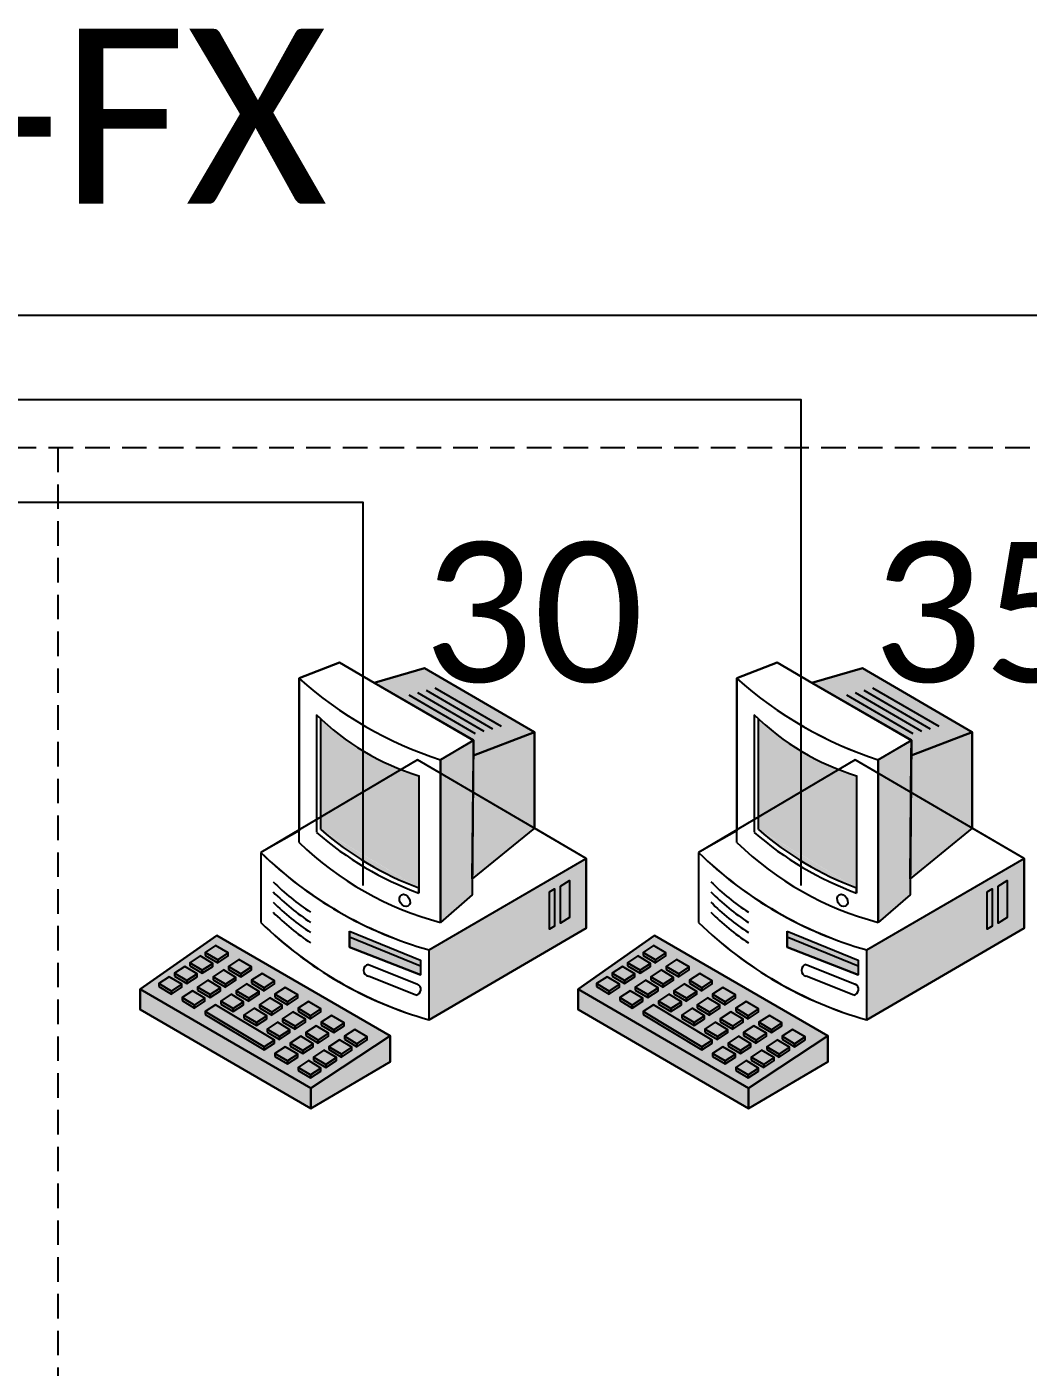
# Model space of a CAD drawing. Extents: x 1 to 296, y 20 to 201.
# Drawn here: x 241.53 to 256.69, y 131.08 to 151.37 of the extents above; entities that cross this region are included whole.
import ezdxf

# ---------------------------------------------------------------- set-up
doc = ezdxf.new("R2010")
doc.units = 0
doc.header["$LTSCALE"] = 2.97
doc.header["$MEASUREMENT"] = 0
doc.linetypes.add('HIDDEN2', pattern=[0.1875, 0.125, -0.0625])
doc.layers.get('0').update_dxf_attribs({"linetype": 'CONTINUOUS'})
doc.layers.add('CONNECTOR', color=7, linetype='CONTINUOUS')
doc.styles.get("Standard").update_dxf_attribs({"font": 'txt.shx'})

msp = doc.modelspace()

# ---------------------------------------------------------------- hatches: boundary and pattern name
for color, points in [(7, [(248.292, 140.339), (248.294, 140.57), (246.789, 141.442), (247.553, 141.662), (249.214, 140.695)]), (7, [(254.917, 140.339), (254.919, 140.57), (253.414, 141.442), (254.178, 141.662), (255.839, 140.695)]), (7, [(247.794, 137.814), (247.794, 140.277), (248.294, 140.57), (248.274, 138.232)]), (7, [(248.292, 140.339), (249.214, 140.695), (249.214, 139.243), (248.274, 138.474)]), (7, [(254.419, 137.814), (254.419, 140.277), (254.919, 140.57), (254.899, 138.232)]), (7, [(254.917, 140.339), (255.839, 140.695), (255.839, 139.243), (254.899, 138.474)]), (7, [(247.619, 137.398), (250, 138.782), (250, 137.726), (247.619, 136.341)]), (7, [(254.244, 137.398), (256.625, 138.782), (256.625, 137.726), (254.244, 136.341)]), (7, [(243.25, 136.803), (244.408, 137.616), (247.029, 136.099), (245.828, 135.305)]), (253, [(246.417, 137.682), (247.488, 137.243), (247.488, 137.023), (246.417, 137.441)]), (7, [(249.875, 136.803), (251.033, 137.616), (253.654, 136.099), (252.453, 135.305)]), (253, [(253.042, 137.682), (254.113, 137.243), (254.113, 137.023), (253.042, 137.441)]), (7, [(243.25, 136.803), (245.828, 135.305), (245.828, 135), (243.25, 136.495)]), (7, [(249.875, 136.803), (252.453, 135.305), (252.453, 135), (249.875, 136.495)]), (7, [(245.828, 135), (245.828, 135.305), (247.029, 136.099), (247.029, 135.704)]), (7, [(252.453, 135), (252.453, 135.305), (253.654, 136.099), (253.654, 135.704)])]:
    msp.add_hatch(color=color).paths.add_polyline_path(points)
h = msp.add_hatch(color=7)
edge = h.paths.add_edge_path()
edge.add_line((245.981, 139.219), (245.981, 140.893))
edge.add_line((245.981, 140.893), (245.915, 140.958))
edge.add_ellipse((248.555, 143.669), major_axis=(0.032, -3.796), ratio=0.993528, start_angle=315.0949, end_angle=342.7363)
edge.add_line((247.466, 140.035), (247.466, 138.258))
edge.add_line((247.466, 138.258), (247.466, 138.337))
edge.add_ellipse((249.104, 142.841), major_axis=(-0.122, -4.794), ratio=0.993528, start_angle=320.5053, end_angle=341.3574, ccw=False)
h = msp.add_hatch(color=7)
edge = h.paths.add_edge_path()
edge.add_line((252.606, 139.219), (252.606, 140.893))
edge.add_line((252.606, 140.893), (252.54, 140.958))
edge.add_ellipse((255.18, 143.669), major_axis=(0.032, -3.796), ratio=0.993528, start_angle=315.0949, end_angle=342.7363)
edge.add_line((254.091, 140.035), (254.091, 138.258))
edge.add_line((254.091, 138.258), (254.091, 138.337))
edge.add_ellipse((255.729, 142.841), major_axis=(-0.122, -4.794), ratio=0.993528, start_angle=320.5053, end_angle=341.3574, ccw=False)
h = msp.add_hatch(color=251)
h.paths.add_polyline_path([(249.607, 138.364), (249.743, 138.45), (249.743, 137.888), (249.607, 137.802)])
h.paths.add_polyline_path([(249.444, 138.276), (249.519, 138.32), (249.519, 137.758), (249.444, 137.714)])
h = msp.add_hatch(color=251)
h.paths.add_polyline_path([(256.232, 138.364), (256.368, 138.45), (256.368, 137.888), (256.232, 137.802)])
h.paths.add_polyline_path([(256.069, 138.276), (256.144, 138.32), (256.144, 137.758), (256.069, 137.714)])
h = msp.add_hatch(color=252)
h.paths.add_polyline_path([(244.233, 137.316), (244.422, 137.203), (244.422, 137.248), (244.233, 137.361)])
h.paths.add_polyline_path([(244.584, 137.104), (244.773, 136.992), (244.773, 137.037), (244.584, 137.149)])
h.paths.add_polyline_path([(244.935, 136.893), (245.124, 136.78), (245.124, 136.825), (244.935, 136.938)])
h.paths.add_polyline_path([(245.286, 136.681), (245.475, 136.569), (245.475, 136.614), (245.286, 136.726)])
h.paths.add_polyline_path([(245.637, 136.47), (245.826, 136.357), (245.826, 136.402), (245.637, 136.515)])
h.paths.add_polyline_path([(245.988, 136.258), (246.177, 136.146), (246.177, 136.191), (245.988, 136.303)])
h.paths.add_polyline_path([(244.422, 137.248), (244.422, 137.203), (244.579, 137.307), (244.579, 137.352)])
h.paths.add_polyline_path([(244.773, 137.037), (244.773, 136.992), (244.93, 137.095), (244.93, 137.14)])
h.paths.add_polyline_path([(245.124, 136.825), (245.124, 136.78), (245.281, 136.884), (245.281, 136.929)])
h.paths.add_polyline_path([(245.475, 136.614), (245.475, 136.569), (245.632, 136.672), (245.632, 136.717)])
h.paths.add_polyline_path([(245.826, 136.402), (245.826, 136.357), (245.983, 136.461), (245.983, 136.506)])
h.paths.add_polyline_path([(246.177, 136.191), (246.177, 136.146), (246.334, 136.249), (246.334, 136.294)])
h.paths.add_polyline_path([(246.339, 136.047), (246.528, 135.934), (246.528, 135.979), (246.339, 136.092)])
h.paths.add_polyline_path([(246.528, 135.979), (246.528, 135.934), (246.685, 136.038), (246.685, 136.083)])
h.paths.add_polyline_path([(243.999, 137.158), (244.188, 137.046), (244.188, 137.091), (243.999, 137.203)])
h.paths.add_polyline_path([(244.35, 136.947), (244.539, 136.834), (244.539, 136.879), (244.35, 136.992)])
h.paths.add_polyline_path([(244.701, 136.735), (244.89, 136.623), (244.89, 136.668), (244.701, 136.78)])
h.paths.add_polyline_path([(245.052, 136.524), (245.241, 136.411), (245.241, 136.456), (245.052, 136.569)])
h.paths.add_polyline_path([(245.403, 136.312), (245.592, 136.2), (245.592, 136.245), (245.403, 136.357)])
h.paths.add_polyline_path([(245.754, 136.101), (245.943, 135.988), (245.943, 136.033), (245.754, 136.146)])
h.paths.add_polyline_path([(244.188, 137.091), (244.188, 137.046), (244.345, 137.149), (244.345, 137.194)])
h.paths.add_polyline_path([(244.539, 136.879), (244.539, 136.834), (244.696, 136.938), (244.696, 136.983)])
h.paths.add_polyline_path([(244.89, 136.668), (244.89, 136.623), (245.047, 136.726), (245.047, 136.771)])
h.paths.add_polyline_path([(245.241, 136.456), (245.241, 136.411), (245.398, 136.515), (245.398, 136.56)])
h.paths.add_polyline_path([(245.592, 136.245), (245.592, 136.2), (245.749, 136.303), (245.749, 136.348)])
h.paths.add_polyline_path([(245.943, 136.033), (245.943, 135.988), (246.1, 136.092), (246.1, 136.137)])
h.paths.add_polyline_path([(246.105, 135.889), (246.294, 135.777), (246.294, 135.822), (246.105, 135.934)])
h.paths.add_polyline_path([(246.294, 135.822), (246.294, 135.777), (246.451, 135.88), (246.451, 135.925)])
h.paths.add_polyline_path([(243.765, 137.001), (243.954, 136.888), (243.954, 136.933), (243.765, 137.046)])
h.paths.add_polyline_path([(244.116, 136.789), (244.305, 136.677), (244.305, 136.722), (244.116, 136.834)])
h.paths.add_polyline_path([(244.467, 136.578), (244.656, 136.465), (244.656, 136.51), (244.467, 136.623)])
h.paths.add_polyline_path([(244.818, 136.366), (245.007, 136.254), (245.007, 136.299), (244.818, 136.411)])
h.paths.add_polyline_path([(245.169, 136.155), (245.358, 136.042), (245.358, 136.087), (245.169, 136.2)])
h.paths.add_polyline_path([(245.52, 135.943), (245.709, 135.831), (245.709, 135.876), (245.52, 135.988)])
h.paths.add_polyline_path([(243.954, 136.933), (243.954, 136.888), (244.111, 136.992), (244.111, 137.037)])
h.paths.add_polyline_path([(244.305, 136.722), (244.305, 136.677), (244.462, 136.78), (244.462, 136.825)])
h.paths.add_polyline_path([(244.656, 136.51), (244.656, 136.465), (244.813, 136.569), (244.813, 136.614)])
h.paths.add_polyline_path([(245.007, 136.299), (245.007, 136.254), (245.164, 136.357), (245.164, 136.402)])
h.paths.add_polyline_path([(245.358, 136.087), (245.358, 136.042), (245.515, 136.146), (245.515, 136.191)])
h.paths.add_polyline_path([(245.709, 135.876), (245.709, 135.831), (245.866, 135.934), (245.866, 135.979)])
h.paths.add_polyline_path([(245.871, 135.732), (246.06, 135.619), (246.06, 135.664), (245.871, 135.777)])
h.paths.add_polyline_path([(246.06, 135.664), (246.06, 135.619), (246.217, 135.723), (246.217, 135.768)])
h.paths.add_polyline_path([(243.531, 136.843), (243.72, 136.731), (243.72, 136.776), (243.531, 136.888)])
h.paths.add_polyline_path([(243.882, 136.632), (244.071, 136.519), (244.071, 136.564), (243.882, 136.677)])
h.paths.add_polyline_path([(244.233, 136.42), (245.124, 135.885), (245.124, 135.93), (244.233, 136.465)])
h.paths.add_polyline_path([(245.286, 135.786), (245.475, 135.673), (245.475, 135.718), (245.286, 135.831)])
h.paths.add_polyline_path([(243.72, 136.776), (243.72, 136.731), (243.877, 136.834), (243.877, 136.879)])
h.paths.add_polyline_path([(244.071, 136.564), (244.071, 136.519), (244.228, 136.623), (244.228, 136.668)])
h.paths.add_polyline_path([(245.124, 135.93), (245.124, 135.885), (245.281, 135.988), (245.281, 136.033)])
h.paths.add_polyline_path([(245.475, 135.718), (245.475, 135.673), (245.632, 135.777), (245.632, 135.822)])
h.paths.add_polyline_path([(245.637, 135.574), (245.826, 135.462), (245.826, 135.507), (245.637, 135.619)])
h.paths.add_polyline_path([(245.826, 135.507), (245.826, 135.462), (245.983, 135.565), (245.983, 135.61)])
h = msp.add_hatch(color=252)
h.paths.add_polyline_path([(250.858, 137.316), (251.047, 137.203), (251.047, 137.248), (250.858, 137.361)])
h.paths.add_polyline_path([(251.209, 137.104), (251.398, 136.992), (251.398, 137.037), (251.209, 137.149)])
h.paths.add_polyline_path([(251.56, 136.893), (251.749, 136.78), (251.749, 136.825), (251.56, 136.938)])
h.paths.add_polyline_path([(251.911, 136.681), (252.1, 136.569), (252.1, 136.614), (251.911, 136.726)])
h.paths.add_polyline_path([(252.262, 136.47), (252.451, 136.357), (252.451, 136.402), (252.262, 136.515)])
h.paths.add_polyline_path([(252.613, 136.258), (252.802, 136.146), (252.802, 136.191), (252.613, 136.303)])
h.paths.add_polyline_path([(251.047, 137.248), (251.047, 137.203), (251.204, 137.307), (251.204, 137.352)])
h.paths.add_polyline_path([(251.398, 137.037), (251.398, 136.992), (251.555, 137.095), (251.555, 137.14)])
h.paths.add_polyline_path([(251.749, 136.825), (251.749, 136.78), (251.906, 136.884), (251.906, 136.929)])
h.paths.add_polyline_path([(252.1, 136.614), (252.1, 136.569), (252.257, 136.672), (252.257, 136.717)])
h.paths.add_polyline_path([(252.451, 136.402), (252.451, 136.357), (252.608, 136.461), (252.608, 136.506)])
h.paths.add_polyline_path([(252.802, 136.191), (252.802, 136.146), (252.959, 136.249), (252.959, 136.294)])
h.paths.add_polyline_path([(252.964, 136.047), (253.153, 135.934), (253.153, 135.979), (252.964, 136.092)])
h.paths.add_polyline_path([(253.153, 135.979), (253.153, 135.934), (253.31, 136.038), (253.31, 136.083)])
h.paths.add_polyline_path([(250.624, 137.158), (250.813, 137.046), (250.813, 137.091), (250.624, 137.203)])
h.paths.add_polyline_path([(250.975, 136.947), (251.164, 136.834), (251.164, 136.879), (250.975, 136.992)])
h.paths.add_polyline_path([(251.326, 136.735), (251.515, 136.623), (251.515, 136.668), (251.326, 136.78)])
h.paths.add_polyline_path([(251.677, 136.524), (251.866, 136.411), (251.866, 136.456), (251.677, 136.569)])
h.paths.add_polyline_path([(252.028, 136.312), (252.217, 136.2), (252.217, 136.245), (252.028, 136.357)])
h.paths.add_polyline_path([(252.379, 136.101), (252.568, 135.988), (252.568, 136.033), (252.379, 136.146)])
h.paths.add_polyline_path([(250.813, 137.091), (250.813, 137.046), (250.97, 137.149), (250.97, 137.194)])
h.paths.add_polyline_path([(251.164, 136.879), (251.164, 136.834), (251.321, 136.938), (251.321, 136.983)])
h.paths.add_polyline_path([(251.515, 136.668), (251.515, 136.623), (251.672, 136.726), (251.672, 136.771)])
h.paths.add_polyline_path([(251.866, 136.456), (251.866, 136.411), (252.023, 136.515), (252.023, 136.56)])
h.paths.add_polyline_path([(252.217, 136.245), (252.217, 136.2), (252.374, 136.303), (252.374, 136.348)])
h.paths.add_polyline_path([(252.568, 136.033), (252.568, 135.988), (252.725, 136.092), (252.725, 136.137)])
h.paths.add_polyline_path([(252.73, 135.889), (252.919, 135.777), (252.919, 135.822), (252.73, 135.934)])
h.paths.add_polyline_path([(252.919, 135.822), (252.919, 135.777), (253.076, 135.88), (253.076, 135.925)])
h.paths.add_polyline_path([(250.39, 137.001), (250.579, 136.888), (250.579, 136.933), (250.39, 137.046)])
h.paths.add_polyline_path([(250.741, 136.789), (250.93, 136.677), (250.93, 136.722), (250.741, 136.834)])
h.paths.add_polyline_path([(251.092, 136.578), (251.281, 136.465), (251.281, 136.51), (251.092, 136.623)])
h.paths.add_polyline_path([(251.443, 136.366), (251.632, 136.254), (251.632, 136.299), (251.443, 136.411)])
h.paths.add_polyline_path([(251.794, 136.155), (251.983, 136.042), (251.983, 136.087), (251.794, 136.2)])
h.paths.add_polyline_path([(252.145, 135.943), (252.334, 135.831), (252.334, 135.876), (252.145, 135.988)])
h.paths.add_polyline_path([(250.579, 136.933), (250.579, 136.888), (250.736, 136.992), (250.736, 137.037)])
h.paths.add_polyline_path([(250.93, 136.722), (250.93, 136.677), (251.087, 136.78), (251.087, 136.825)])
h.paths.add_polyline_path([(251.281, 136.51), (251.281, 136.465), (251.438, 136.569), (251.438, 136.614)])
h.paths.add_polyline_path([(251.632, 136.299), (251.632, 136.254), (251.789, 136.357), (251.789, 136.402)])
h.paths.add_polyline_path([(251.983, 136.087), (251.983, 136.042), (252.14, 136.146), (252.14, 136.191)])
h.paths.add_polyline_path([(252.334, 135.876), (252.334, 135.831), (252.491, 135.934), (252.491, 135.979)])
h.paths.add_polyline_path([(252.496, 135.732), (252.685, 135.619), (252.685, 135.664), (252.496, 135.777)])
h.paths.add_polyline_path([(252.685, 135.664), (252.685, 135.619), (252.842, 135.723), (252.842, 135.768)])
h.paths.add_polyline_path([(250.156, 136.843), (250.345, 136.731), (250.345, 136.776), (250.156, 136.888)])
h.paths.add_polyline_path([(250.507, 136.632), (250.696, 136.519), (250.696, 136.564), (250.507, 136.677)])
h.paths.add_polyline_path([(250.858, 136.42), (251.749, 135.885), (251.749, 135.93), (250.858, 136.465)])
h.paths.add_polyline_path([(251.911, 135.786), (252.1, 135.673), (252.1, 135.718), (251.911, 135.831)])
h.paths.add_polyline_path([(250.345, 136.776), (250.345, 136.731), (250.502, 136.834), (250.502, 136.879)])
h.paths.add_polyline_path([(250.696, 136.564), (250.696, 136.519), (250.853, 136.623), (250.853, 136.668)])
h.paths.add_polyline_path([(251.749, 135.93), (251.749, 135.885), (251.906, 135.988), (251.906, 136.033)])
h.paths.add_polyline_path([(252.1, 135.718), (252.1, 135.673), (252.257, 135.777), (252.257, 135.822)])
h.paths.add_polyline_path([(252.262, 135.574), (252.451, 135.462), (252.451, 135.507), (252.262, 135.619)])
h.paths.add_polyline_path([(252.451, 135.507), (252.451, 135.462), (252.608, 135.565), (252.608, 135.61)])

# ---------------------------------------------------------------- linework, layer by layer
at = {"color": 7, "linetype": 'HIDDEN2'}
for p, q in [((160, 145), (280, 145)), ((242, 145), (242, 110))]:
    msp.add_line(p, q, dxfattribs=at)
at = {"color": 7, "linetype": 'CONTINUOUS'}
for p, q in [((246.265, 141.75), (245.653, 141.508)), ((245.653, 141.508), (246.265, 141.75)), ((246.265, 141.75), (245.653, 141.508)), ((246.789, 141.442), (246.265, 141.75)), ((246.265, 141.75), (246.79, 141.442)), ((246.789, 141.442), (246.265, 141.75)), ((247.553, 141.662), (246.789, 141.442)), ((247.553, 141.662), (246.789, 141.442)), ((249.214, 140.695), (247.553, 141.662)), ((249.214, 140.695), (247.553, 141.662)), ((252.89, 141.75), (252.278, 141.508)), ((252.278, 141.508), (252.89, 141.75)), ((252.89, 141.75), (252.278, 141.508)), ((253.414, 141.442), (252.89, 141.75)), ((252.89, 141.75), (253.415, 141.442)), ((253.414, 141.442), (252.89, 141.75)), ((254.178, 141.662), (253.414, 141.442)), ((254.178, 141.662), (253.414, 141.442)), ((255.839, 140.695), (254.178, 141.662)), ((255.839, 140.695), (254.178, 141.662)), ((245.653, 141.508), (245.653, 139.213)), ((245.653, 139.024), (245.653, 141.508)), ((245.653, 141.508), (245.653, 139.2)), ((246.79, 141.442), (248.294, 140.569)), ((252.278, 141.508), (252.278, 139.213)), ((252.278, 139.024), (252.278, 141.508)), ((252.278, 141.508), (252.278, 139.2)), ((253.415, 141.442), (254.919, 140.569)), ((247.313, 141.257), (248.318, 140.673)), ((247.444, 141.293), (248.449, 140.709)), ((247.575, 141.33), (248.58, 140.746)), ((247.706, 141.366), (248.711, 140.782)), ((253.938, 141.257), (254.943, 140.673)), ((254.069, 141.293), (255.074, 140.709)), ((254.2, 141.33), (255.205, 140.746)), ((254.331, 141.366), (255.336, 140.782)), ((245.915, 140.958), (245.915, 139.178)), ((245.981, 140.893), (245.915, 140.958)), ((245.981, 139.219), (245.981, 140.893)), ((252.54, 140.958), (252.54, 139.178)), ((252.606, 140.893), (252.54, 140.958)), ((252.606, 139.219), (252.606, 140.893)), ((248.294, 140.569), (247.794, 140.277)), ((249.214, 139.243), (249.214, 140.695)), ((249.214, 139.243), (249.214, 140.695)), ((254.919, 140.569), (254.419, 140.277)), ((255.839, 139.243), (255.839, 140.695)), ((255.839, 139.243), (255.839, 140.695)), ((247.444, 140.277), (245.074, 138.87)), ((250, 138.782), (247.444, 140.277)), ((247.794, 140.277), (247.794, 137.814)), ((254.069, 140.277), (251.699, 138.87)), ((256.625, 138.782), (254.069, 140.277)), ((254.419, 140.277), (254.419, 137.814)), ((247.466, 140.035), (247.466, 138.258)), ((254.091, 140.035), (254.091, 138.258)), ((245.653, 139.213), (245.074, 138.87)), ((245.653, 139.2), (245.074, 138.87)), ((250, 138.782), (249.214, 139.243)), ((250, 138.782), (249.214, 139.243)), ((252.278, 139.213), (251.699, 138.87)), ((252.278, 139.2), (251.699, 138.87)), ((256.625, 138.782), (255.839, 139.243)), ((256.625, 138.782), (255.839, 139.243)), ((245.074, 138.87), (245.074, 137.814)), ((245.074, 138.87), (245.074, 137.814)), ((245.074, 138.87), (245.074, 137.814)), ((247.619, 137.398), (250, 138.782)), ((250, 137.726), (250, 138.782)), ((250, 137.726), (250, 138.782)), ((251.699, 138.87), (251.699, 137.814)), ((251.699, 138.87), (251.699, 137.814)), ((251.699, 138.87), (251.699, 137.814)), ((254.244, 137.398), (256.625, 138.782)), ((256.625, 137.726), (256.625, 138.782)), ((256.625, 137.726), (256.625, 138.782)), ((247.466, 138.258), (247.466, 138.337)), ((254.091, 138.258), (254.091, 138.337)), ((247.619, 136.341), (250, 137.726)), ((247.619, 136.341), (250, 137.726)), ((254.244, 136.341), (256.625, 137.726)), ((254.244, 136.341), (256.625, 137.726)), ((246.417, 137.594), (247.488, 137.155)), ((253.042, 137.594), (254.113, 137.155)), ((247.619, 136.341), (247.619, 137.398)), ((254.244, 136.341), (254.244, 137.398)), ((246.701, 137.177), (247.444, 136.88)), ((253.326, 137.177), (254.069, 136.88)), ((247.422, 136.715), (246.701, 137.001)), ((254.047, 136.715), (253.326, 137.001))]:
    msp.add_line(p, q, dxfattribs=at)
for points in [[(248.292, 140.339), (248.294, 140.57), (246.789, 141.442), (247.553, 141.662), (249.214, 140.695)], [(254.917, 140.339), (254.919, 140.57), (253.414, 141.442), (254.178, 141.662), (255.839, 140.695)], [(247.794, 137.814), (247.794, 140.277), (248.294, 140.57), (248.274, 138.232)], [(248.292, 140.339), (249.214, 140.695), (249.214, 139.243), (248.274, 138.474)], [(254.419, 137.814), (254.419, 140.277), (254.919, 140.57), (254.899, 138.232)], [(254.917, 140.339), (255.839, 140.695), (255.839, 139.243), (254.899, 138.474)], [(247.619, 137.398), (250, 138.782), (250, 137.726), (247.619, 136.341)], [(254.244, 137.398), (256.625, 138.782), (256.625, 137.726), (254.244, 136.341)], [(243.25, 136.803), (243.25, 136.495), (245.828, 135), (247.029, 135.704), (247.029, 136.099), (244.408, 137.616)], [(243.25, 136.803), (244.408, 137.616), (247.029, 136.099), (245.828, 135.305)], [(243.25, 136.803), (244.408, 137.616), (247.029, 136.099), (247.029, 135.704), (245.828, 135), (243.25, 136.495)], [(246.417, 137.682), (247.488, 137.243), (247.488, 137.023), (246.417, 137.441)], [(249.875, 136.803), (249.875, 136.495), (252.453, 135), (253.654, 135.704), (253.654, 136.099), (251.033, 137.616)], [(249.875, 136.803), (251.033, 137.616), (253.654, 136.099), (252.453, 135.305)], [(249.875, 136.803), (251.033, 137.616), (253.654, 136.099), (253.654, 135.704), (252.453, 135), (249.875, 136.495)], [(253.042, 137.682), (254.113, 137.243), (254.113, 137.023), (253.042, 137.441)], [(244.233, 137.316), (244.422, 137.203), (244.422, 137.248), (244.233, 137.361)], [(244.422, 137.248), (244.422, 137.203), (244.579, 137.307), (244.579, 137.352)], [(250.858, 137.316), (251.047, 137.203), (251.047, 137.248), (250.858, 137.361)], [(251.047, 137.248), (251.047, 137.203), (251.204, 137.307), (251.204, 137.352)], [(243.999, 137.158), (244.188, 137.046), (244.188, 137.091), (243.999, 137.203)], [(244.188, 137.091), (244.188, 137.046), (244.345, 137.149), (244.345, 137.194)], [(244.584, 137.104), (244.773, 136.992), (244.773, 137.037), (244.584, 137.149)], [(244.773, 137.037), (244.773, 136.992), (244.93, 137.095), (244.93, 137.14)], [(250.624, 137.158), (250.813, 137.046), (250.813, 137.091), (250.624, 137.203)], [(250.813, 137.091), (250.813, 137.046), (250.97, 137.149), (250.97, 137.194)], [(251.209, 137.104), (251.398, 136.992), (251.398, 137.037), (251.209, 137.149)], [(251.398, 137.037), (251.398, 136.992), (251.555, 137.095), (251.555, 137.14)], [(243.765, 137.001), (243.954, 136.888), (243.954, 136.933), (243.765, 137.046)], [(243.954, 136.933), (243.954, 136.888), (244.111, 136.992), (244.111, 137.037)], [(244.35, 136.947), (244.539, 136.834), (244.539, 136.879), (244.35, 136.992)], [(244.539, 136.879), (244.539, 136.834), (244.696, 136.938), (244.696, 136.983)], [(244.935, 136.893), (245.124, 136.78), (245.124, 136.825), (244.935, 136.938)], [(245.124, 136.825), (245.124, 136.78), (245.281, 136.884), (245.281, 136.929)], [(250.39, 137.001), (250.579, 136.888), (250.579, 136.933), (250.39, 137.046)], [(250.579, 136.933), (250.579, 136.888), (250.736, 136.992), (250.736, 137.037)], [(250.975, 136.947), (251.164, 136.834), (251.164, 136.879), (250.975, 136.992)], [(251.164, 136.879), (251.164, 136.834), (251.321, 136.938), (251.321, 136.983)], [(251.56, 136.893), (251.749, 136.78), (251.749, 136.825), (251.56, 136.938)], [(251.749, 136.825), (251.749, 136.78), (251.906, 136.884), (251.906, 136.929)], [(243.25, 136.803), (245.828, 135.305), (245.828, 135), (243.25, 136.495)], [(243.531, 136.843), (243.72, 136.731), (243.72, 136.776), (243.531, 136.888)], [(243.72, 136.776), (243.72, 136.731), (243.877, 136.834), (243.877, 136.879)], [(244.116, 136.789), (244.305, 136.677), (244.305, 136.722), (244.116, 136.834)], [(244.305, 136.722), (244.305, 136.677), (244.462, 136.78), (244.462, 136.825)], [(244.701, 136.735), (244.89, 136.623), (244.89, 136.668), (244.701, 136.78)], [(244.89, 136.668), (244.89, 136.623), (245.047, 136.726), (245.047, 136.771)], [(245.286, 136.681), (245.475, 136.569), (245.475, 136.614), (245.286, 136.726)], [(245.475, 136.614), (245.475, 136.569), (245.632, 136.672), (245.632, 136.717)], [(249.875, 136.803), (252.453, 135.305), (252.453, 135), (249.875, 136.495)], [(250.156, 136.843), (250.345, 136.731), (250.345, 136.776), (250.156, 136.888)], [(250.345, 136.776), (250.345, 136.731), (250.502, 136.834), (250.502, 136.879)], [(250.741, 136.789), (250.93, 136.677), (250.93, 136.722), (250.741, 136.834)], [(250.93, 136.722), (250.93, 136.677), (251.087, 136.78), (251.087, 136.825)], [(251.326, 136.735), (251.515, 136.623), (251.515, 136.668), (251.326, 136.78)], [(251.515, 136.668), (251.515, 136.623), (251.672, 136.726), (251.672, 136.771)], [(251.911, 136.681), (252.1, 136.569), (252.1, 136.614), (251.911, 136.726)], [(252.1, 136.614), (252.1, 136.569), (252.257, 136.672), (252.257, 136.717)], [(243.882, 136.632), (244.071, 136.519), (244.071, 136.564), (243.882, 136.677)], [(244.071, 136.564), (244.071, 136.519), (244.228, 136.623), (244.228, 136.668)], [(244.467, 136.578), (244.656, 136.465), (244.656, 136.51), (244.467, 136.623)], [(244.656, 136.51), (244.656, 136.465), (244.813, 136.569), (244.813, 136.614)], [(245.052, 136.524), (245.241, 136.411), (245.241, 136.456), (245.052, 136.569)], [(245.241, 136.456), (245.241, 136.411), (245.398, 136.515), (245.398, 136.56)], [(245.637, 136.47), (245.826, 136.357), (245.826, 136.402), (245.637, 136.515)], [(250.507, 136.632), (250.696, 136.519), (250.696, 136.564), (250.507, 136.677)], [(250.696, 136.564), (250.696, 136.519), (250.853, 136.623), (250.853, 136.668)], [(251.092, 136.578), (251.281, 136.465), (251.281, 136.51), (251.092, 136.623)], [(251.281, 136.51), (251.281, 136.465), (251.438, 136.569), (251.438, 136.614)], [(251.677, 136.524), (251.866, 136.411), (251.866, 136.456), (251.677, 136.569)], [(251.866, 136.456), (251.866, 136.411), (252.023, 136.515), (252.023, 136.56)], [(252.262, 136.47), (252.451, 136.357), (252.451, 136.402), (252.262, 136.515)], [(244.233, 136.42), (245.124, 135.885), (245.124, 135.93), (244.233, 136.465)], [(244.818, 136.366), (245.007, 136.254), (245.007, 136.299), (244.818, 136.411)], [(245.007, 136.299), (245.007, 136.254), (245.164, 136.357), (245.164, 136.402)], [(245.403, 136.312), (245.592, 136.2), (245.592, 136.245), (245.403, 136.357)], [(245.592, 136.245), (245.592, 136.2), (245.749, 136.303), (245.749, 136.348)], [(245.826, 136.402), (245.826, 136.357), (245.983, 136.461), (245.983, 136.506)], [(250.858, 136.42), (251.749, 135.885), (251.749, 135.93), (250.858, 136.465)], [(251.443, 136.366), (251.632, 136.254), (251.632, 136.299), (251.443, 136.411)], [(251.632, 136.299), (251.632, 136.254), (251.789, 136.357), (251.789, 136.402)], [(252.028, 136.312), (252.217, 136.2), (252.217, 136.245), (252.028, 136.357)], [(252.217, 136.245), (252.217, 136.2), (252.374, 136.303), (252.374, 136.348)], [(252.451, 136.402), (252.451, 136.357), (252.608, 136.461), (252.608, 136.506)], [(245.169, 136.155), (245.358, 136.042), (245.358, 136.087), (245.169, 136.2)], [(245.358, 136.087), (245.358, 136.042), (245.515, 136.146), (245.515, 136.191)], [(245.754, 136.101), (245.943, 135.988), (245.943, 136.033), (245.754, 136.146)], [(245.943, 136.033), (245.943, 135.988), (246.1, 136.092), (246.1, 136.137)], [(245.988, 136.258), (246.177, 136.146), (246.177, 136.191), (245.988, 136.303)], [(246.177, 136.191), (246.177, 136.146), (246.334, 136.249), (246.334, 136.294)], [(251.794, 136.155), (251.983, 136.042), (251.983, 136.087), (251.794, 136.2)], [(251.983, 136.087), (251.983, 136.042), (252.14, 136.146), (252.14, 136.191)], [(252.379, 136.101), (252.568, 135.988), (252.568, 136.033), (252.379, 136.146)], [(252.568, 136.033), (252.568, 135.988), (252.725, 136.092), (252.725, 136.137)], [(252.613, 136.258), (252.802, 136.146), (252.802, 136.191), (252.613, 136.303)], [(252.802, 136.191), (252.802, 136.146), (252.959, 136.249), (252.959, 136.294)], [(245.124, 135.93), (245.124, 135.885), (245.281, 135.988), (245.281, 136.033)], [(245.52, 135.943), (245.709, 135.831), (245.709, 135.876), (245.52, 135.988)], [(245.709, 135.876), (245.709, 135.831), (245.866, 135.934), (245.866, 135.979)], [(245.828, 135), (245.828, 135.305), (247.029, 136.099), (247.029, 135.704)], [(246.105, 135.889), (246.294, 135.777), (246.294, 135.822), (246.105, 135.934)], [(246.294, 135.822), (246.294, 135.777), (246.451, 135.88), (246.451, 135.925)], [(246.339, 136.047), (246.528, 135.934), (246.528, 135.979), (246.339, 136.092)], [(246.528, 135.979), (246.528, 135.934), (246.685, 136.038), (246.685, 136.083)], [(251.749, 135.93), (251.749, 135.885), (251.906, 135.988), (251.906, 136.033)], [(252.145, 135.943), (252.334, 135.831), (252.334, 135.876), (252.145, 135.988)], [(252.334, 135.876), (252.334, 135.831), (252.491, 135.934), (252.491, 135.979)], [(252.453, 135), (252.453, 135.305), (253.654, 136.099), (253.654, 135.704)], [(252.73, 135.889), (252.919, 135.777), (252.919, 135.822), (252.73, 135.934)], [(252.919, 135.822), (252.919, 135.777), (253.076, 135.88), (253.076, 135.925)], [(252.964, 136.047), (253.153, 135.934), (253.153, 135.979), (252.964, 136.092)], [(253.153, 135.979), (253.153, 135.934), (253.31, 136.038), (253.31, 136.083)], [(245.286, 135.786), (245.475, 135.673), (245.475, 135.718), (245.286, 135.831)], [(245.475, 135.718), (245.475, 135.673), (245.632, 135.777), (245.632, 135.822)], [(245.871, 135.732), (246.06, 135.619), (246.06, 135.664), (245.871, 135.777)], [(246.06, 135.664), (246.06, 135.619), (246.217, 135.723), (246.217, 135.768)], [(251.911, 135.786), (252.1, 135.673), (252.1, 135.718), (251.911, 135.831)], [(252.1, 135.718), (252.1, 135.673), (252.257, 135.777), (252.257, 135.822)], [(252.496, 135.732), (252.685, 135.619), (252.685, 135.664), (252.496, 135.777)], [(252.685, 135.664), (252.685, 135.619), (252.842, 135.723), (252.842, 135.768)], [(245.637, 135.574), (245.826, 135.462), (245.826, 135.507), (245.637, 135.619)], [(245.826, 135.507), (245.826, 135.462), (245.983, 135.565), (245.983, 135.61)], [(252.262, 135.574), (252.451, 135.462), (252.451, 135.507), (252.262, 135.619)], [(252.451, 135.507), (252.451, 135.462), (252.608, 135.565), (252.608, 135.61)]]:
    msp.add_lwpolyline(points, close=True, dxfattribs=at)
at = {"color": 251, "linetype": 'CONTINUOUS'}
for points in [[(249.607, 138.364), (249.743, 138.45), (249.743, 137.888), (249.607, 137.802)], [(256.232, 138.364), (256.368, 138.45), (256.368, 137.888), (256.232, 137.802)], [(249.444, 138.276), (249.519, 138.32), (249.519, 137.758), (249.444, 137.714)], [(256.069, 138.276), (256.144, 138.32), (256.144, 137.758), (256.069, 137.714)]]:
    msp.add_lwpolyline(points, close=True, dxfattribs=at)
at = {"color": 7, "linetype": 'CONTINUOUS'}
for points in [[(246.417, 137.682), (247.488, 137.243), (247.488, 137.023)], [(246.417, 137.682), (246.417, 137.441), (247.488, 137.023)], [(253.042, 137.682), (254.113, 137.243), (254.113, 137.023)], [(253.042, 137.682), (253.042, 137.441), (254.113, 137.023)]]:
    msp.add_lwpolyline(points, dxfattribs=at)
at = {"color": 10, "linetype": 'CONTINUOUS'}
for points in [[(244.233, 137.361), (244.422, 137.248), (244.579, 137.352), (244.39, 137.464)], [(250.858, 137.361), (251.047, 137.248), (251.204, 137.352), (251.015, 137.464)], [(243.765, 137.046), (243.954, 136.933), (244.111, 137.037), (243.922, 137.149)], [(243.999, 137.203), (244.188, 137.091), (244.345, 137.194), (244.156, 137.307)], [(244.584, 137.149), (244.773, 137.037), (244.93, 137.14), (244.741, 137.253)], [(250.39, 137.046), (250.579, 136.933), (250.736, 137.037), (250.547, 137.149)], [(250.624, 137.203), (250.813, 137.091), (250.97, 137.194), (250.781, 137.307)], [(251.209, 137.149), (251.398, 137.037), (251.555, 137.14), (251.366, 137.253)], [(243.531, 136.888), (243.72, 136.776), (243.877, 136.879), (243.688, 136.992)], [(244.116, 136.834), (244.305, 136.722), (244.462, 136.825), (244.273, 136.938)], [(244.35, 136.992), (244.539, 136.879), (244.696, 136.983), (244.507, 137.095)], [(244.935, 136.938), (245.124, 136.825), (245.281, 136.929), (245.092, 137.041)], [(250.156, 136.888), (250.345, 136.776), (250.502, 136.879), (250.313, 136.992)], [(250.741, 136.834), (250.93, 136.722), (251.087, 136.825), (250.898, 136.938)], [(250.975, 136.992), (251.164, 136.879), (251.321, 136.983), (251.132, 137.095)], [(251.56, 136.938), (251.749, 136.825), (251.906, 136.929), (251.717, 137.041)], [(243.882, 136.677), (244.071, 136.564), (244.228, 136.668), (244.039, 136.78)], [(244.467, 136.623), (244.656, 136.51), (244.813, 136.614), (244.624, 136.726)], [(244.701, 136.78), (244.89, 136.668), (245.047, 136.771), (244.858, 136.884)], [(245.286, 136.726), (245.475, 136.614), (245.632, 136.717), (245.443, 136.83)], [(250.507, 136.677), (250.696, 136.564), (250.853, 136.668), (250.664, 136.78)], [(251.092, 136.623), (251.281, 136.51), (251.438, 136.614), (251.249, 136.726)], [(251.326, 136.78), (251.515, 136.668), (251.672, 136.771), (251.483, 136.884)], [(251.911, 136.726), (252.1, 136.614), (252.257, 136.717), (252.068, 136.83)], [(244.233, 136.465), (245.124, 135.93), (245.281, 136.033), (244.39, 136.569)], [(244.818, 136.411), (245.007, 136.299), (245.164, 136.402), (244.975, 136.515)], [(245.052, 136.569), (245.241, 136.456), (245.398, 136.56), (245.209, 136.672)], [(245.637, 136.515), (245.826, 136.402), (245.983, 136.506), (245.794, 136.618)], [(250.858, 136.465), (251.749, 135.93), (251.906, 136.033), (251.015, 136.569)], [(251.443, 136.411), (251.632, 136.299), (251.789, 136.402), (251.6, 136.515)], [(251.677, 136.569), (251.866, 136.456), (252.023, 136.56), (251.834, 136.672)], [(252.262, 136.515), (252.451, 136.402), (252.608, 136.506), (252.419, 136.618)], [(245.403, 136.357), (245.592, 136.245), (245.749, 136.348), (245.56, 136.461)], [(245.988, 136.303), (246.177, 136.191), (246.334, 136.294), (246.145, 136.407)], [(252.028, 136.357), (252.217, 136.245), (252.374, 136.348), (252.185, 136.461)], [(252.613, 136.303), (252.802, 136.191), (252.959, 136.294), (252.77, 136.407)], [(245.169, 136.2), (245.358, 136.087), (245.515, 136.191), (245.326, 136.303)], [(245.754, 136.146), (245.943, 136.033), (246.1, 136.137), (245.911, 136.249)], [(246.339, 136.092), (246.528, 135.979), (246.685, 136.083), (246.496, 136.195)], [(251.794, 136.2), (251.983, 136.087), (252.14, 136.191), (251.951, 136.303)], [(252.379, 136.146), (252.568, 136.033), (252.725, 136.137), (252.536, 136.249)], [(252.964, 136.092), (253.153, 135.979), (253.31, 136.083), (253.121, 136.195)], [(245.286, 135.831), (245.475, 135.718), (245.632, 135.822), (245.443, 135.934)], [(245.52, 135.988), (245.709, 135.876), (245.866, 135.979), (245.677, 136.092)], [(246.105, 135.934), (246.294, 135.822), (246.451, 135.925), (246.262, 136.038)], [(251.911, 135.831), (252.1, 135.718), (252.257, 135.822), (252.068, 135.934)], [(252.145, 135.988), (252.334, 135.876), (252.491, 135.979), (252.302, 136.092)], [(252.73, 135.934), (252.919, 135.822), (253.076, 135.925), (252.887, 136.038)], [(245.637, 135.619), (245.826, 135.507), (245.983, 135.61), (245.794, 135.723)], [(245.871, 135.777), (246.06, 135.664), (246.217, 135.768), (246.028, 135.88)], [(252.262, 135.619), (252.451, 135.507), (252.608, 135.61), (252.419, 135.723)], [(252.496, 135.777), (252.685, 135.664), (252.842, 135.768), (252.653, 135.88)]]:
    msp.add_lwpolyline(points, close=True, dxfattribs=at)
at = {"color": 7, "linetype": 'CONTINUOUS'}
for centre, major_axis, start_param, end_param in [((249.634, 146.019), (0, -6.034), 5.556901, 5.971177), ((249.585, 145.933), (0, -5.937), 5.553467, 5.974611), ((256.259, 146.019), (0, -6.034), 5.556901, 5.971177), ((256.21, 145.933), (0, -5.937), 5.553467, 5.974611), ((248.555, 143.669), (0.032, -3.796), -0.783742, -0.301308), ((255.18, 143.669), (0.032, -3.796), -0.783742, -0.301308), ((249.187, 142.983), (0.009, -5.033), -0.71516, -0.353206), ((249.104, 142.841), (-0.122, -4.794), -0.689313, -0.325375), ((255.812, 142.983), (0.009, -5.033), -0.71516, -0.353206), ((255.729, 142.841), (-0.122, -4.794), -0.689313, -0.325375), ((249.028, 142.552), (0, -4.898), 5.516794, 6.026737), ((255.653, 142.552), (0, -4.898), 5.516794, 6.026737), ((249.248, 143.217), (0, -6.045), 5.514882, 6.008547), ((249.199, 143.131), (0, -5.949), 5.510798, 6.012631), ((255.873, 143.217), (0, -6.045), 5.514882, 6.008547), ((255.824, 143.131), (0, -5.949), 5.510798, 6.012631), ((247.713, 140.902), (0, -3.494), -0.78478, -0.574048), ((254.338, 140.902), (0, -3.494), -0.78478, -0.574048), ((247.713, 140.748), (0, -3.494), -0.78478, -0.574048), ((254.338, 140.748), (0, -3.494), -0.78478, -0.574048), ((247.713, 140.594), (0, -3.494), -0.78478, -0.574048), ((247.713, 140.44), (0, -3.494), -0.78478, -0.574048), ((254.338, 140.594), (0, -3.494), -0.78478, -0.574048), ((254.338, 140.44), (0, -3.494), -0.78478, -0.574048), ((249.182, 142.04), (0, -5.912), 5.508675, 6.013865), ((249.182, 142.04), (0, -5.912), 5.508675, 6.013865), ((249.234, 142.131), (0, -6.014), -0.770143, -0.273687), ((255.807, 142.04), (0, -5.912), 5.508675, 6.013865), ((255.807, 142.04), (0, -5.912), 5.508675, 6.013865), ((255.859, 142.131), (0, -6.014), -0.770143, -0.273687), ((246.718, 137.089), (0, -0.0895), 3.330331, 6.094447), ((253.343, 137.089), (0, -0.0895), 3.330331, 6.094447), ((247.409, 136.801), (0, -0.0867), 0.152119, 2.724371), ((254.034, 136.801), (0, -0.0867), 0.152119, 2.724371)]:
    msp.add_ellipse(centre, major_axis=major_axis, ratio=0.993528, start_param=start_param, end_param=end_param, dxfattribs=at)
for centre in [(247.252, 138.147), (253.877, 138.147)]:
    msp.add_ellipse(centre, major_axis=(0.049, -0.0849), ratio=0.747569, dxfattribs=at)
at = {"layer": 'CONNECTOR', "linetype": 'CONTINUOUS'}
for points in [[(246.625, 138.375), (246.625, 144.167), (208, 144.167), (208, 148.542), (206.625, 148.542), (206.625, 150)], [(253.25, 138.375), (253.25, 145.72), (208.1, 145.72), (208.1, 148.93), (206.625, 148.93), (206.625, 150)], [(260.125, 138.375), (260.125, 147), (209.4, 147), (209.4, 148.342), (206.625, 148.342), (206.625, 150)]]:
    msp.add_lwpolyline(points, dxfattribs=at)

# ---------------------------------------------------------------- texts
at = {"insert": (236.025, 150), "char_height": 2.64584, "width": 26.5, "attachment_point": 5}
msp.add_mtext('\\C7;\\fCalibri|b0|i0|;\\H2.6458414077759;100BASE-FX', dxfattribs=at)
at = {"layer": 'CONNECTOR', "char_height": 2.11666, "width": 14.11111, "attachment_point": 5}
for s, insert in [('\\C7;\\fCalibri|b0|i0|;\\H2.1166585922241;30', (249.2, 142.5)), ('\\C7;\\fCalibri|b0|i0|;\\H2.1166585922241;35', (256, 142.5))]:
    msp.add_mtext(s, dxfattribs=dict(at, insert=insert))

doc.saveas('drawing.dxf')
